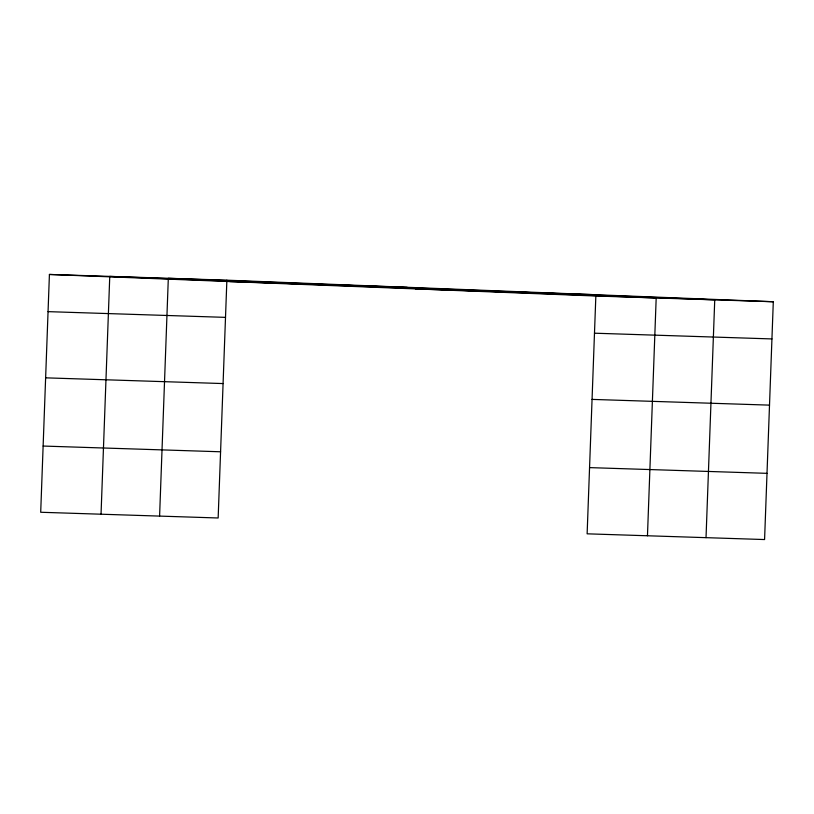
<?xml version="1.0" encoding="UTF-8"?>
<svg xmlns="http://www.w3.org/2000/svg" width="814" height="814" viewBox="0 0 814 814"><rect width="100%" height="100%" fill="white"/><g stroke="black" fill="none" stroke-linecap="round" stroke-linejoin="round"><path stroke-width="1.22" d="M226.872 280.179L49.42 274.45L40.7 512.26L218.152 517.989L226.872 280.179L773.3 301.74L764.58 539.55L587.128 533.821L595.848 296.011L773.3 301.74M101.038 514.204L109.758 276.404L656.186 297.965L647.466 535.765M159.595 516.096L168.315 278.286L714.743 299.847L706.023 537.657M229.741 281.563L407.193 287.301M415.527 288.899L592.979 294.627M48.057 311.64L225.509 317.368M594.485 333.201L771.937 338.929M45.625 377.838L223.077 383.567M592.063 399.399L769.505 405.128M43.132 446.052L220.574 451.78M589.56 467.612L767.012 473.341M49.42 274.45L595.848 296.011"/></g></svg>
